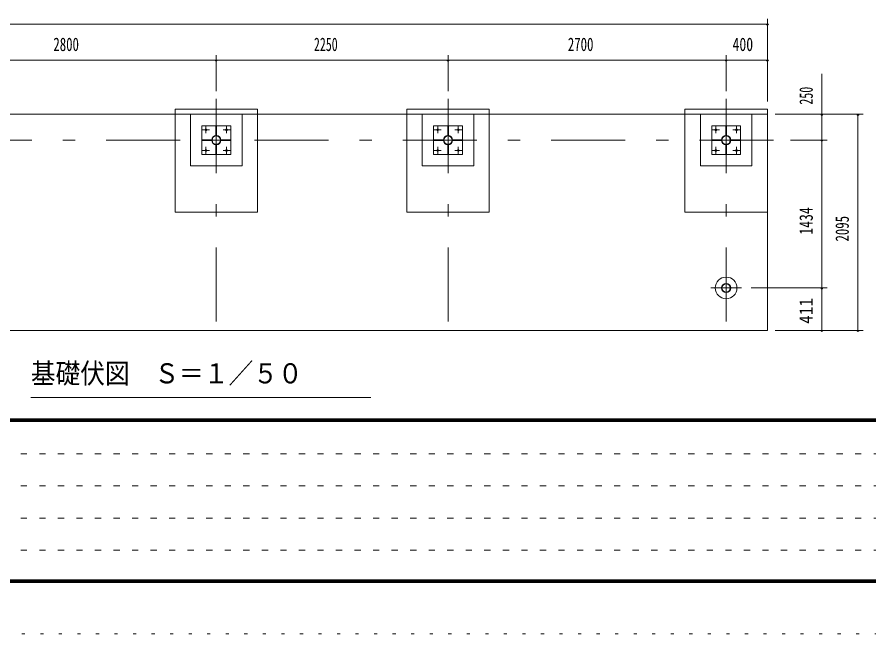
# Model space of a CAD drawing. Units: millimetres, scale not verified, with parts at other scales. Extents: x -26656 to 26658, y -10500 to 10500.
# Drawn here: x 2102 to 10372, y -10500 to -4517 of the extents above; entities that cross this region are included whole.
import ezdxf
from ezdxf.enums import TextEntityAlignment as Align

# ---------------------------------------------------------------- set-up
doc = ezdxf.new("R2010")
doc.units = ezdxf.units.MM
doc.header["$LTSCALE"] = 60
for name, pattern in [('USER1', [3, 1, -2]), ('USER3', [24, 12, -5, 2, -5]), ('USER4', [3, 0.5, -2.5])]:
    doc.linetypes.add(name, pattern=pattern)
for name, color, linetype, lineweight in [('0-2_1-05BOLD', 7, 'Continuous', 18), ('0-3_1-25CENTER', 3, 'USER3', 18), ('0-5_1-55DIM', 3, 'Continuous', 18), ('0-C_F-F', 5, 'Continuous', 18), ('0-D_F-E_J_ADD', 5, 'USER4', 18)]:
    doc.layers.add(name, color=color, linetype=linetype, lineweight=lineweight)
doc.styles.add('ＭＳ ゴシック', font='')
doc.styles.get('ＭＳ ゴシック').set_extended_font_data('MS Gothic')

msp = doc.modelspace()

# ---------------------------------------------------------------- linework, layer by layer
at = {"layer": '0-2_1-05BOLD'}
for p, q in [((4435.91, -6410.33), (4435.91, -5410.33)), ((5885.91, -5410.33), (6685.91, -5410.33)), ((5885.91, -6410.33), (5885.91, -5410.33)), ((6685.91, -6410.33), (6685.91, -5410.33)), ((8585.92, -5410.33), (9385.91, -5410.33)), ((8585.92, -6410.33), (8585.92, -5410.33)), ((-1614.08, -5460.33), (9385.91, -5460.33)), ((6535.91, -5460.33), (6535.91, -5960.33)), ((8735.91, -5960.33), (8735.91, -5460.33)), ((9235.91, -5460.33), (9235.91, -5960.33)), ((4032.91, -5570.78), (4038.91, -5570.78)), ((4038.91, -5570.78), (4038.91, -5665.78)), ((6145.91, -5850.33), (6145.91, -5570.33)), ((6145.91, -5570.33), (6425.91, -5570.33)), ((6282.91, -5570.78), (6282.91, -5665.78)), ((6425.91, -5570.33), (6425.91, -5850.33)), ((8845.92, -5570.33), (9125.92, -5570.33)), ((8845.92, -5850.33), (8845.92, -5570.33)), ((8982.92, -5570.78), (8988.92, -5570.78)), ((8988.92, -5570.78), (8988.92, -5665.78)), ((9125.92, -5570.33), (9125.92, -5850.33)), ((4032.91, -5645.78), (4038.91, -5645.78)), ((6282.91, -5645.78), (6288.91, -5645.78)), ((6282.91, -5665.78), (6288.91, -5665.78)), ((8982.92, -5645.78), (8988.92, -5645.78)), ((3896.36, -5713.33), (3991.36, -5713.33)), ((3971.36, -5713.33), (3971.36, -5707.33)), ((3991.36, -5713.33), (3991.36, -5707.33)), ((4038.91, -5754.88), (4032.91, -5754.88)), ((4038.91, -5774.88), (4032.91, -5774.88)), ((4038.91, -5849.88), (4038.91, -5754.88)), ((4080.46, -5707.33), (4080.46, -5713.33)), ((4175.46, -5707.33), (4080.46, -5707.33)), ((4175.46, -5713.33), (4080.46, -5713.33)), ((4100.46, -5707.33), (4100.46, -5713.33)), ((4175.46, -5707.33), (4175.46, -5713.33)), ((6146.37, -5707.33), (6241.36, -5707.33)), ((6146.37, -5713.33), (6146.37, -5707.33)), ((6146.37, -5713.33), (6241.36, -5713.33)), ((6221.36, -5713.33), (6221.36, -5707.33)), ((6241.36, -5713.33), (6241.36, -5707.33)), ((6288.91, -5754.88), (6282.91, -5754.88)), ((6288.91, -5774.88), (6282.91, -5774.88)), ((6288.91, -5849.88), (6288.91, -5754.88)), ((6330.46, -5707.33), (6330.46, -5713.33)), ((6425.46, -5707.33), (6330.46, -5707.33)), ((6425.46, -5713.33), (6330.46, -5713.33)), ((6350.47, -5707.33), (6350.47, -5713.33)), ((6425.46, -5707.33), (6425.46, -5713.33)), ((8846.37, -5707.33), (8941.37, -5707.33)), ((8846.37, -5713.33), (8846.37, -5707.33)), ((8921.37, -5713.33), (8921.37, -5707.33)), ((8988.92, -5754.88), (8982.92, -5754.88)), ((8988.92, -5774.88), (8982.92, -5774.88)), ((8988.92, -5849.88), (8988.92, -5754.88)), ((9125.47, -5713.33), (9030.47, -5713.33)), ((9050.47, -5707.33), (9050.47, -5713.33)), ((9125.47, -5707.33), (9125.47, -5713.33)), ((6425.91, -5850.33), (6145.91, -5850.33)), ((9125.92, -5850.33), (8845.92, -5850.33)), ((9235.91, -5960.33), (8735.91, -5960.33)), ((3635.91, -6410.33), (4435.91, -6410.33)), ((5885.91, -6410.33), (6685.91, -6410.33)), ((8585.92, -6410.33), (9385.91, -6410.33))]:
    msp.add_line(p, q, dxfattribs=at)
for points in [[(9385.91, -5410.33), (9385.91, -7555.33), (-1614.08, -7555.33)], [(3635.91, -6410.33), (3635.91, -5410.33), (4435.91, -5410.33)], [(4285.91, -5460.33), (4285.91, -5960.33), (3785.91, -5960.33), (3785.91, -5460.33)], [(6535.91, -5960.33), (6035.91, -5960.33), (6035.91, -5460.33)], [(4032.91, -5570.78), (4032.91, -5665.78), (4038.91, -5665.78)], [(6282.91, -5570.78), (6288.91, -5570.78), (6288.91, -5665.78)], [(8982.92, -5570.78), (8982.92, -5665.78), (8988.92, -5665.78)], [(3896.36, -5713.33), (3896.36, -5707.33), (3991.36, -5707.33)], [(4038.91, -5849.88), (4032.91, -5849.88), (4032.91, -5754.88)], [(6288.91, -5849.88), (6282.91, -5849.88), (6282.91, -5754.88)], [(8846.37, -5713.33), (8941.37, -5713.33), (8941.37, -5707.33)], [(8988.92, -5849.88), (8982.92, -5849.88), (8982.92, -5754.88)], [(9125.47, -5707.33), (9030.47, -5707.33), (9030.47, -5713.33)]]:
    msp.add_lwpolyline(points, dxfattribs=at)
msp.add_lwpolyline([(3895.91, -5570.33), (4175.91, -5570.33), (4175.91, -5850.33), (3895.91, -5850.33)], close=True, dxfattribs=at)
for centre, radius in [((3935.92, -5610.33), 8), ((4135.91, -5610.33), 8), ((6185.91, -5610.33), 8), ((6385.91, -5610.33), 8), ((8885.92, -5610.33), 8), ((9085.92, -5610.33), 8), ((4035.91, -5710.33), 44.55), ((4035.91, -5710.33), 40.35), ((6285.91, -5710.33), 44.55), ((6285.91, -5710.33), 40.35), ((8985.92, -5710.33), 44.55), ((8985.92, -5710.33), 40.35), ((3935.92, -5810.33), 8), ((4135.91, -5810.33), 8), ((6185.91, -5810.33), 8), ((6385.91, -5810.33), 8), ((8885.92, -5810.33), 8), ((9085.92, -5810.33), 8), ((8985.92, -7144.33), 105), ((8985.92, -7144.33), 44.55), ((8985.92, -7144.33), 40.35)]:
    msp.add_circle(centre, radius, dxfattribs=at)
at = {"layer": '0-3_1-25CENTER'}
for p, q in [((4035.91, -5310.33), (4035.91, -7705.33)), ((6285.91, -5310.33), (6285.91, -7705.33)), ((8985.92, -5310.33), (8985.92, -7705.33)), ((3901.77, -5610.33), (3970.06, -5610.33)), ((3935.92, -5576.18), (3935.92, -5644.47)), ((4101.77, -5610.33), (4170.06, -5610.33)), ((4135.91, -5576.18), (4135.91, -5644.47)), ((6151.77, -5610.33), (6220.06, -5610.33)), ((6185.91, -5576.18), (6185.91, -5644.47)), ((6351.77, -5610.33), (6420.06, -5610.33)), ((6385.91, -5576.18), (6385.91, -5644.47)), ((8851.77, -5610.33), (8920.06, -5610.33)), ((8885.92, -5576.18), (8885.92, -5644.47)), ((9051.77, -5610.33), (9120.06, -5610.33)), ((9085.92, -5576.18), (9085.92, -5644.47)), ((85.92, -5710.33), (9535.91, -5710.33)), ((3935.92, -5776.18), (3935.92, -5844.47)), ((4135.91, -5776.18), (4135.91, -5844.47)), ((6185.91, -5776.18), (6185.91, -5844.47)), ((6385.91, -5776.18), (6385.91, -5844.47)), ((8885.92, -5776.18), (8885.92, -5844.47)), ((9085.92, -5776.18), (9085.92, -5844.47)), ((3901.77, -5810.33), (3970.06, -5810.33)), ((4101.77, -5810.33), (4170.06, -5810.33)), ((6151.77, -5810.33), (6220.06, -5810.33)), ((6351.77, -5810.33), (6420.06, -5810.33)), ((8851.77, -5810.33), (8920.06, -5810.33)), ((9051.77, -5810.33), (9120.06, -5810.33)), ((8835.92, -7144.33), (9135.92, -7144.33))]:
    msp.add_line(p, q, dxfattribs=at)
at = {"layer": '0-5_1-55DIM'}
for p, q in [((9385.91, -4535.33), (9385.91, -5335.33)), ((-1614.08, -4585.33), (9385.91, -4585.33)), ((9395.91, -4585.33), (9375.91, -4585.33)), ((-1614.08, -4935.33), (9385.91, -4935.33)), ((4045.91, -4935.33), (4025.91, -4935.33)), ((4035.91, -5235.33), (4035.91, -4885.33)), ((6295.91, -4935.33), (6275.91, -4935.33)), ((6285.91, -5235.33), (6285.91, -4885.33)), ((8995.92, -4935.33), (8975.92, -4935.33)), ((8985.92, -5235.33), (8985.92, -4885.33)), ((9395.91, -4935.33), (9375.91, -4935.33)), ((9915.91, -7555.33), (9915.91, -5067.83)), ((9460.91, -5460.33), (10315.91, -5460.33)), ((9925.91, -5460.33), (9905.91, -5460.33)), ((10275.91, -5460.33), (10255.91, -5460.33)), ((10265.91, -5460.33), (10265.91, -7555.33)), ((9610.91, -5710.33), (9965.91, -5710.33)), ((9925.91, -5710.33), (9905.91, -5710.33)), ((9228.14, -7144.33), (9965.92, -7144.33)), ((9925.92, -7144.33), (9905.92, -7144.33)), ((9915.92, -7144.33), (9915.92, -7555.33)), ((9460.91, -7555.33), (10315.91, -7555.33)), ((9925.91, -7555.33), (9905.91, -7555.33)), ((9925.92, -7555.33), (9905.92, -7555.33)), ((10275.91, -7555.33), (10255.91, -7555.33)), ((5535.91, -8205.33), (2235.91, -8205.33))]:
    msp.add_line(p, q, dxfattribs=at)
for centre in [(9385.91, -4585.33), (4035.91, -4935.33), (6285.91, -4935.33), (8985.92, -4935.33), (9385.91, -4935.33), (9915.91, -5460.33), (10265.91, -5460.33), (9915.91, -5710.33), (9915.92, -7144.33), (9915.91, -7555.33), (9915.92, -7555.33), (10265.91, -7555.33)]:
    msp.add_arc(centre, 10, 180, 0, dxfattribs=at)
at = {"layer": '0-C_F-F'}
for p, q in [((26133.25, -8415), (-2516.75, -8415)), ((26133.25, -8417.5), (-2516.75, -8417.5)), ((26133.25, -8420), (-2516.75, -8420)), ((26133.25, -8422.5), (-2516.75, -8422.5)), ((26133.25, -8425), (-2516.75, -8425)), ((26133.25, -8427.5), (-2516.75, -8427.5)), ((26133.25, -8430), (-2516.75, -8430)), ((26133.25, -8432.5), (-2516.75, -8432.5)), ((26133.25, -8435), (-2516.75, -8435)), ((26133.25, -8437.5), (-2516.75, -8437.5)), ((26133.25, -8440), (-2516.75, -8440)), ((-2541.75, -10000), (26158.25, -10000)), ((-2539.25, -9997.5), (26155.75, -9997.5)), ((-2534.25, -9992.5), (26150.75, -9992.5)), ((-2529.25, -9987.5), (26145.75, -9987.5)), ((-2524.25, -9982.5), (26140.75, -9982.5)), ((-2521.75, -9980), (26138.25, -9980)), ((-2519.25, -9977.5), (26135.75, -9977.5))]:
    msp.add_line(p, q, dxfattribs=at)
at = {"layer": '0-C_F-F', "color": 6, "linetype": 'USER1'}
for p, q in [((-2541.75, -8752), (15708.25, -8752)), ((-2541.75, -9064), (15708.25, -9064)), ((-2541.75, -9376), (15708.25, -9376)), ((-2541.75, -9688), (13200.25, -9688))]:
    msp.add_line(p, q, dxfattribs=at)
at = {"layer": '0-C_F-F'}
for points in [[(-2536.75, 10095), (-2536.75, -9995), (26153.25, -9995), (26153.25, 10095)], [(-2531.75, 10090), (-2531.75, -9990), (26148.25, -9990), (26148.25, 10090)], [(-2526.75, 10085), (-2526.75, -9985), (26143.25, -9985), (26143.25, 10085)], [(-2516.75, 10075), (-2516.75, -9975), (26133.25, -9975), (26133.25, 10075)]]:
    msp.add_lwpolyline(points, dxfattribs=at)
at = {"layer": '0-D_F-E_J_ADD'}
msp.add_line((26658.25, -10500), (-3041.75, -10500), dxfattribs=at)

# ---------------------------------------------------------------- texts
at = {"layer": '0-5_1-55DIM', "color": 7, "style": 'ＭＳ ゴシック'}
for s, height, width, p in [('2800', 130.2, 0.7, (2454.64, -4885.33)), ('2250', 130.2, 0.65, (4984.23, -4885.33)), ('2700', 130.2, 0.7, (7449.31, -4885.33)), ('400', 130.2, 0.75, (9048.29, -4885.33)), ('基礎伏図\u3000Ｓ＝１／５０', 195.4, 0.9, (2235.91, -8128.68))]:
    msp.add_text(s, height=height, dxfattribs=dict(at, width=width)).set_placement(p, align=Align.BOTTOM_LEFT)
for s, width, p in [('250', 0.65, (9865.91, -5365.91)), ('1434', 0.75, (9865.91, -6627.84)), ('2095', 0.7, (10215.91, -6693.84)), ('411', 0.95, (9865.92, -7493.05))]:
    msp.add_text(s, height=130.2, rotation=90, dxfattribs=dict(at, width=width)).set_placement(p, align=Align.BOTTOM_LEFT)

doc.saveas('drawing.dxf')
